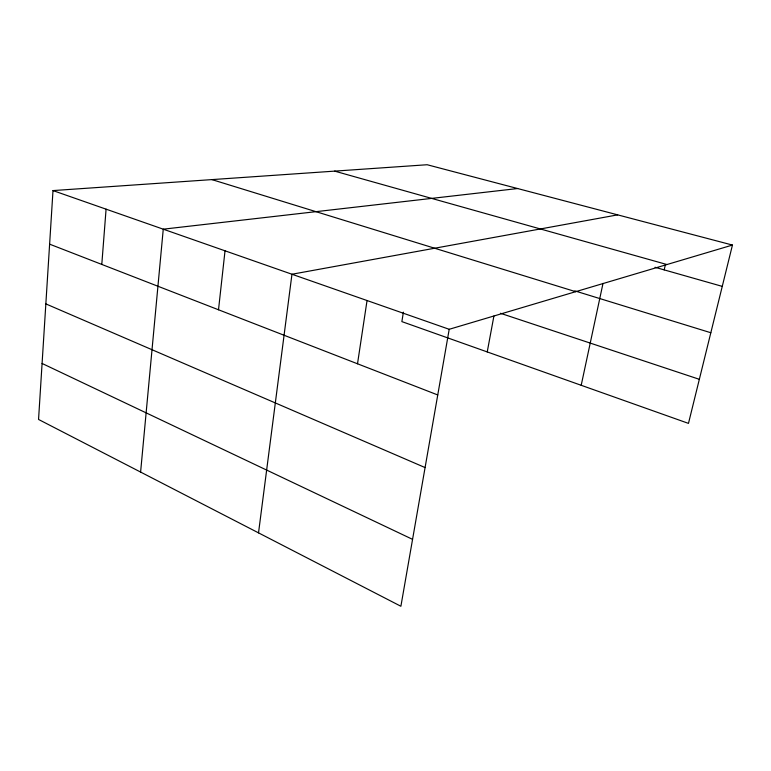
<?xml version="1.0" encoding="UTF-8"?>
<svg xmlns="http://www.w3.org/2000/svg" width="771" height="771" viewBox="0 0 771 771"><rect width="100%" height="100%" fill="white"/><g stroke="black" fill="none" stroke-linecap="round" stroke-linejoin="round"><path stroke-width="1.16" d="M732.45 245.062L427.153 164.734L52.997 190.582L38.55 419.453L400.891 606.266L449.204 329.294L732.45 245.062L688.474 423.385L401.874 321.613L403.397 312.159M101.791 264.434L106.08 209.163M140.601 472.074L163.259 229.18L517.63 188.538M218.511 309.778L225.026 250.806M258.526 532.867L291.958 274.245L617.677 214.868M357.513 363.787L367.044 300.536M487.233 351.923L493.912 316.023M581.199 385.288L603.009 283.4M664.188 269.879L665.248 265.272M334.624 171.123L666.963 264.54M655.032 267.277L722.263 286.378M574.896 290.898L710.823 332.744M211.929 179.604L575.667 291.689M500.446 313.277L699.345 379.313M52.997 190.582L449.204 329.294M49.614 244.156L437.755 394.964M45.846 303.89L425.081 467.573M42.087 363.459L412.562 539.353"/></g></svg>
